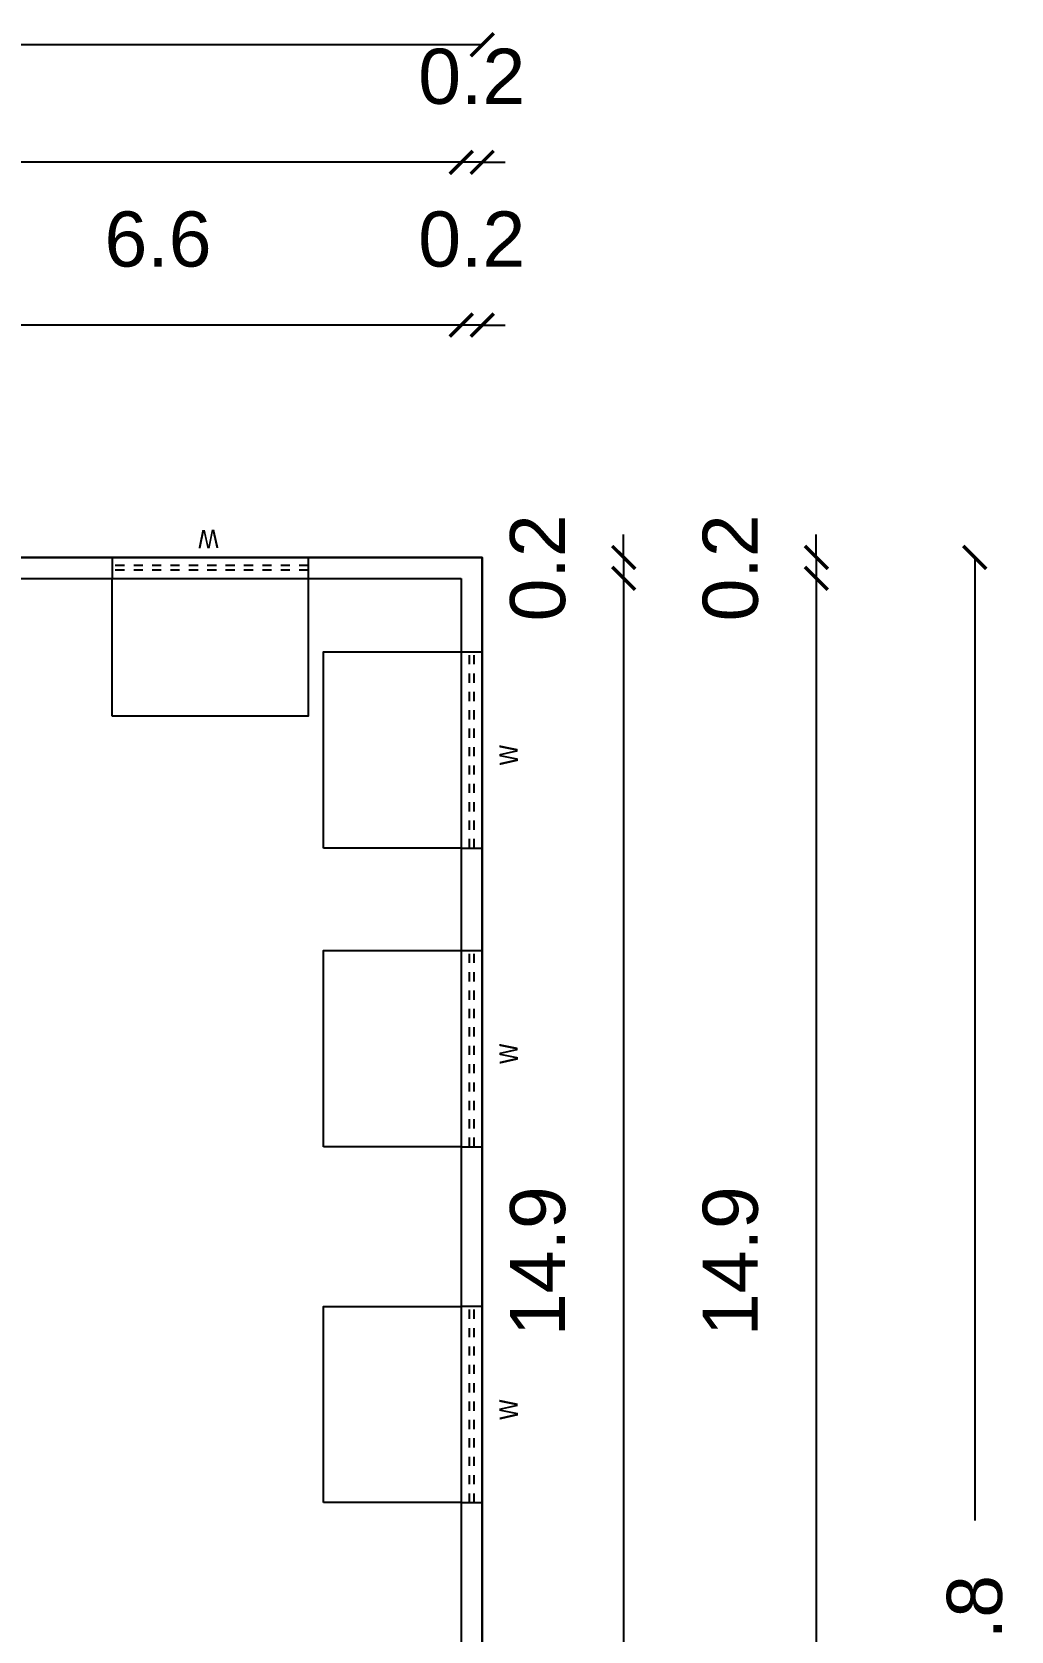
# Model space of a CAD drawing. Header units: metres. Extents: x 21671 to 43338, y -49512 to -25104.
# Drawn here: x 21783.24 to 21793.9, y -25121.41 to -25104.01 of the extents above; entities that cross this region are included whole.
import ezdxf

# ---------------------------------------------------------------- set-up
doc = ezdxf.new("R2010")
doc.units = ezdxf.units.M
doc.linetypes.add('HIDDENX2', pattern=[0.375, 0.25, -0.125])
for name, color, linetype in [('5', 5, 'Continuous'), ('BLK_1_FLR_1_BLT_UP_AREA', 7, 'Continuous'), ('BLK_1_FLR_1_REGULAR_ROOM_1', 34, 'Continuous'), ('BLK_1_FLR_1_ROOF_AREA', 7, 'Continuous')]:
    doc.layers.add(name, color=color, linetype=linetype)
doc.styles.add('SEN', font='tahoma.ttf', dxfattribs={"height": 1})
doc.styles.get("Standard").update_dxf_attribs({"font": 'arial.ttf'})
doc.dimstyles.new('ISO-25', dxfattribs={"dimtxt": 1, "dimasz": 2.5, "dimexe": 1.25, "dimexo": 0.625, "dimtad": 1, "dimdec": 1, "dimzin": 1, "dimdsep": 46, "dimtxsty": 'Standard', "dimcen": 2.5, "dimse1": 1, "dimse2": 1, "dimsd1": 1, "dimsd2": 1, "dimadec": 1, "dimazin": 3, "dimtfac": 1, "dimtdec": 1, "dimtix": 1, "dimtmove": 2, "dimatfit": 3, "dimfxl": 0, "dimarcsym": 0})

# ---------------------------------------------------------------- blocks, each defined once
blk = doc.blocks.new('A$C674B7934')
at = {"layer": '5', "linetype": 'HIDDENX2'}
for p, q in [((3.5, 90), (3.5, 6)), ((5.5, 90), (5.5, 6))]:
    blk.add_line(p, q, dxfattribs=at)
at = {"layer": '5'}
blk.add_lwpolyline([(0, 6), (9, 6), (9, 90), (0, 90)], close=True, dxfattribs=at)
blk = doc.blocks.new('_ArchTick')
at = {"color": 0, "linetype": 'ByBlock', "const_width": 0.15}
blk.add_lwpolyline([(-0.5, -0.5), (0.5, 0.5)], dxfattribs=at)
blk = doc.blocks.new('*D24')
at = {"color": 0, "lineweight": -2}
for p, q in [((21787.915, -25107.202), (21787.665, -25107.202)), ((21788.143, -25107.202), (21787.915, -25107.202)), ((21788.143, -25107.202), (21788.393, -25107.202))]:
    blk.add_line(p, q, dxfattribs=at)
at = {"layer": 'Defpoints', "color": 0}
for p in [(21787.915, -25107.202), (21788.143, -25109.73), (21787.915, -25109.958)]:
    blk.add_point(p, dxfattribs=at)
at = {"color": 0, "lineweight": -2, "xscale": 0.25, "yscale": 0.25, "zscale": 0.25}
blk.add_blockref('_ArchTick', (21787.915, -25107.202), dxfattribs=at)
at = {"color": 0, "lineweight": -2, "xscale": 0.25, "yscale": 0.25, "zscale": 0.25, "rotation": 180}
blk.add_blockref('_ArchTick', (21788.143, -25107.202), dxfattribs=at)
at = {"color": 0, "insert": (21788.029, -25106.27), "char_height": 0.6, "attachment_point": 5}
blk.add_mtext('0.2', dxfattribs=at)
blk = doc.blocks.new('*D25')
at = {"color": 0, "lineweight": -2}
blk.add_line((21787.915, -25107.202), (21781.316, -25107.202), dxfattribs=at)
at = {"layer": 'Defpoints', "color": 0}
for p in [(21781.316, -25107.202), (21781.316, -25109.958), (21787.915, -25109.958)]:
    blk.add_point(p, dxfattribs=at)
at = {"color": 0, "lineweight": -2, "xscale": 0.25, "yscale": 0.25, "zscale": 0.25, "rotation": 180}
blk.add_blockref('_ArchTick', (21781.316, -25107.202), dxfattribs=at)
at = {"color": 0, "lineweight": -2, "xscale": 0.25, "yscale": 0.25, "zscale": 0.25}
blk.add_blockref('_ArchTick', (21787.915, -25107.202), dxfattribs=at)
at = {"color": 0, "insert": (21784.616, -25106.27), "char_height": 0.6, "attachment_point": 5}
blk.add_mtext('6.6', dxfattribs=at)
blk = doc.blocks.new('*D6')
at = {"color": 0, "lineweight": -2}
for p, q in [((21787.915, -25105.431), (21787.665, -25105.431)), ((21788.143, -25105.431), (21787.915, -25105.431)), ((21788.143, -25105.431), (21788.393, -25105.431))]:
    blk.add_line(p, q, dxfattribs=at)
at = {"layer": 'Defpoints', "color": 0}
for p in [(21787.915, -25105.431), (21788.143, -25109.73), (21787.915, -25109.958)]:
    blk.add_point(p, dxfattribs=at)
at = {"color": 0, "lineweight": -2, "xscale": 0.25, "yscale": 0.25, "zscale": 0.25}
blk.add_blockref('_ArchTick', (21787.915, -25105.431), dxfattribs=at)
at = {"color": 0, "lineweight": -2, "xscale": 0.25, "yscale": 0.25, "zscale": 0.25, "rotation": 180}
blk.add_blockref('_ArchTick', (21788.143, -25105.431), dxfattribs=at)
at = {"color": 0, "insert": (21788.029, -25104.499), "char_height": 0.6, "attachment_point": 5}
blk.add_mtext('0.2', dxfattribs=at)
blk = doc.blocks.new('*D7')
at = {"color": 0, "lineweight": -2}
blk.add_line((21787.915, -25105.431), (21771.302, -25105.431), dxfattribs=at)
at = {"layer": 'Defpoints', "color": 0}
for p in [(21771.302, -25105.431), (21771.302, -25109.958), (21787.915, -25109.958)]:
    blk.add_point(p, dxfattribs=at)
at = {"color": 0, "lineweight": -2, "xscale": 0.25, "yscale": 0.25, "zscale": 0.25, "rotation": 180}
blk.add_blockref('_ArchTick', (21771.302, -25105.431), dxfattribs=at)
at = {"color": 0, "lineweight": -2, "xscale": 0.25, "yscale": 0.25, "zscale": 0.25}
blk.add_blockref('_ArchTick', (21787.915, -25105.431), dxfattribs=at)
at = {"color": 0, "insert": (21779.608, -25106.362), "char_height": 0.6, "attachment_point": 5}
blk.add_mtext('16.6', dxfattribs=at)
blk = doc.blocks.new('*D36')
at = {"color": 0, "lineweight": -2}
for p, q in [((21771.073, -25104.151), (21778.29, -25104.151)), ((21788.143, -25104.151), (21780.927, -25104.151))]:
    blk.add_line(p, q, dxfattribs=at)
at = {"layer": 'Defpoints', "color": 0}
for p in [(21771.073, -25104.151), (21771.073, -25109.73), (21788.143, -25109.73)]:
    blk.add_point(p, dxfattribs=at)
at = {"color": 0, "lineweight": -2, "xscale": 0.25, "yscale": 0.25, "zscale": 0.25, "rotation": 180}
blk.add_blockref('_ArchTick', (21771.073, -25104.151), dxfattribs=at)
at = {"color": 0, "lineweight": -2, "xscale": 0.25, "yscale": 0.25, "zscale": 0.25}
blk.add_blockref('_ArchTick', (21788.143, -25104.151), dxfattribs=at)
at = {"color": 0, "insert": (21779.608, -25104.538), "char_height": 0.6, "attachment_point": 5}
blk.add_mtext('17.1', dxfattribs=at)
blk = doc.blocks.new('*D14')
at = {"color": 0, "lineweight": -2}
for p, q in [((21789.681, -25109.73), (21789.681, -25109.48)), ((21789.681, -25109.73), (21789.681, -25109.958)), ((21789.681, -25109.958), (21789.681, -25110.208))]:
    blk.add_line(p, q, dxfattribs=at)
at = {"layer": 'Defpoints', "color": 0}
for p in [(21788.143, -25109.73), (21787.915, -25109.958), (21789.681, -25109.958)]:
    blk.add_point(p, dxfattribs=at)
at = {"color": 0, "lineweight": -2, "xscale": 0.25, "yscale": 0.25, "zscale": 0.25}
for p, rotation in [((21789.681, -25109.73), 270), ((21789.681, -25109.958), 90)]:
    blk.add_blockref('_ArchTick', p, dxfattribs=dict(at, rotation=rotation))
at = {"color": 0, "insert": (21788.749, -25109.844), "char_height": 0.6, "attachment_point": 5, "rotation": 90}
blk.add_mtext('0.2', dxfattribs=at)
blk = doc.blocks.new('*D41')
at = {"color": 0, "lineweight": -2}
blk.add_line((21789.681, -25109.958), (21789.681, -25124.818), dxfattribs=at)
at = {"layer": 'Defpoints', "color": 0}
for p in [(21787.915, -25109.958), (21787.915, -25124.818), (21789.681, -25124.818)]:
    blk.add_point(p, dxfattribs=at)
at = {"color": 0, "lineweight": -2, "xscale": 0.25, "yscale": 0.25, "zscale": 0.25}
for p, rotation in [((21789.681, -25109.958), 90), ((21789.681, -25124.818), 270)]:
    blk.add_blockref('_ArchTick', p, dxfattribs=dict(at, rotation=rotation))
at = {"color": 0, "insert": (21788.749, -25117.388), "char_height": 0.6, "attachment_point": 5, "rotation": 90}
blk.add_mtext('14.9', dxfattribs=at)
blk = doc.blocks.new('*D15')
at = {"color": 0, "lineweight": -2}
for p, q in [((21791.777, -25109.73), (21791.777, -25109.48)), ((21791.777, -25109.73), (21791.777, -25109.958)), ((21791.777, -25109.958), (21791.777, -25110.208))]:
    blk.add_line(p, q, dxfattribs=at)
at = {"layer": 'Defpoints', "color": 0}
for p in [(21788.143, -25109.73), (21787.915, -25109.958), (21791.777, -25109.958)]:
    blk.add_point(p, dxfattribs=at)
at = {"color": 0, "lineweight": -2, "xscale": 0.25, "yscale": 0.25, "zscale": 0.25}
for p, rotation in [((21791.777, -25109.73), 270), ((21791.777, -25109.958), 90)]:
    blk.add_blockref('_ArchTick', p, dxfattribs=dict(at, rotation=rotation))
at = {"color": 0, "insert": (21790.845, -25109.844), "char_height": 0.6, "attachment_point": 5, "rotation": 90}
blk.add_mtext('0.2', dxfattribs=at)
blk = doc.blocks.new('*D16')
at = {"color": 0, "lineweight": -2}
blk.add_line((21791.777, -25109.958), (21791.777, -25124.818), dxfattribs=at)
at = {"layer": 'Defpoints', "color": 0}
for p in [(21787.915, -25109.958), (21787.915, -25124.818), (21791.777, -25124.818)]:
    blk.add_point(p, dxfattribs=at)
at = {"color": 0, "lineweight": -2, "xscale": 0.25, "yscale": 0.25, "zscale": 0.25}
for p, rotation in [((21791.777, -25109.958), 90), ((21791.777, -25124.818), 270)]:
    blk.add_blockref('_ArchTick', p, dxfattribs=dict(at, rotation=rotation))
at = {"color": 0, "insert": (21790.845, -25117.388), "char_height": 0.6, "attachment_point": 5, "rotation": 90}
blk.add_mtext('14.9', dxfattribs=at)
blk = doc.blocks.new('*D49')
at = {"color": 0, "lineweight": -2}
for p, q in [((21793.501, -25109.73), (21793.501, -25120.208)), ((21793.501, -25133.506), (21793.501, -25123.028))]:
    blk.add_line(p, q, dxfattribs=at)
at = {"layer": 'Defpoints', "color": 0}
for p in [(21788.143, -25109.73), (21788.143, -25133.506), (21793.501, -25133.506)]:
    blk.add_point(p, dxfattribs=at)
at = {"color": 0, "lineweight": -2, "xscale": 0.25, "yscale": 0.25, "zscale": 0.25}
for p, rotation in [((21793.501, -25109.73), 90), ((21793.501, -25133.506), 270)]:
    blk.add_blockref('_ArchTick', p, dxfattribs=dict(at, rotation=rotation))
at = {"color": 0, "insert": (21793.501, -25121.618), "char_height": 0.6, "attachment_point": 5, "rotation": 90}
blk.add_mtext('23.8', dxfattribs=at)

msp = doc.modelspace()

# ---------------------------------------------------------------- linework, layer by layer
at = {"color": 0}
for p, q in [((21781.316, -25109.958), (21787.915, -25109.958)), ((21787.915, -25109.958), (21787.915, -25124.818))]:
    msp.add_line(p, q, dxfattribs=at)
msp.add_lwpolyline([(21788.143, -25133.506), (21771.073, -25133.506), (21771.073, -25109.73), (21788.143, -25109.73)], close=True, dxfattribs=at)
at = {"color": 103}
for points in [[(21784.117, -25111.458), (21784.117, -25109.958), (21786.251, -25109.958), (21786.251, -25111.458), (21784.117, -25111.458)], [(21786.415, -25112.893), (21786.415, -25110.759), (21787.915, -25110.759), (21787.915, -25112.893), (21786.415, -25112.893)], [(21786.415, -25116.143), (21786.415, -25114.009), (21787.915, -25114.009), (21787.915, -25116.143), (21786.415, -25116.143)], [(21786.415, -25120.015), (21786.415, -25117.882), (21787.915, -25117.882), (21787.915, -25120.015), (21786.415, -25120.015)]]:
    msp.add_lwpolyline(points, dxfattribs=at)
at = {"layer": 'BLK_1_FLR_1_BLT_UP_AREA', "color": 13}
msp.add_lwpolyline([(21788.143, -25109.73), (21771.073, -25109.73), (21771.073, -25133.506), (21788.143, -25133.506)], close=True, dxfattribs=at)
at = {"layer": 'BLK_1_FLR_1_REGULAR_ROOM_1', "color": 2}
msp.add_lwpolyline([(21787.915, -25109.958), (21787.915, -25124.818), (21785.173, -25124.818), (21781.056, -25124.818), (21781.056, -25126.533), (21781.285, -25126.533), (21781.285, -25125.047), (21785.171, -25125.047), (21785.171, -25129.848), (21787.915, -25129.848), (21787.915, -25133.277), (21781.285, -25133.277), (21781.285, -25128.362), (21781.056, -25128.362), (21781.056, -25133.277), (21771.302, -25133.277), (21771.302, -25109.958), (21773.664, -25109.958), (21773.664, -25116.512), (21773.893, -25116.512), (21773.893, -25113.997), (21781.316, -25113.997), (21781.316, -25109.958)], close=True, dxfattribs=at)
at = {"layer": 'BLK_1_FLR_1_ROOF_AREA', "color": 54}
msp.add_lwpolyline([(21788.143, -25109.73), (21771.073, -25109.73), (21771.073, -25133.506), (21788.143, -25133.506)], close=True, dxfattribs=at)

# ---------------------------------------------------------------- block references
at = {"color": 0, "xscale": 0.0254017857142961, "yscale": 0.0254017857142961, "zscale": 0.0254017857142961}
for p, rotation in [((21783.965, -25109.73), 270), ((21788.143, -25110.607), 180), ((21788.143, -25113.857), 180), ((21788.143, -25117.729), 180)]:
    msp.add_blockref('A$C674B7934', p, dxfattribs=dict(at, rotation=rotation))

# ---------------------------------------------------------------- texts
at = {"color": 0, "char_height": 0.2, "width": 26.3481, "attachment_point": 5, "style": 'SEN'}
for insert, rotation in [((21785.164, -25109.53), 180.6255), ((21788.43, -25111.881), 90.6255), ((21788.43, -25115.131), 90.6255), ((21788.43, -25119.003), 90.6255)]:
    msp.add_mtext('W', dxfattribs=dict(at, insert=insert, rotation=rotation))

# ---------------------------------------------------------------- dimensions: what is measured, and where the dimension line sits
at = {"color": 0}
for base, p1, p2, angle, picture, middle in [((21771.073, -25104.151), (21788.143, -25109.73), (21771.073, -25109.73), 180, '*D36', (21779.608, -25104.538)), ((21771.302, -25105.431), (21787.915, -25109.958), (21771.302, -25109.958), 180, '*D7', (21779.608, -25106.362)), ((21793.501, -25133.506), (21788.143, -25109.73), (21788.143, -25133.506), 270, '*D49', (21793.501, -25121.618))]:
    dim = msp.add_linear_dim(base=base, p1=p1, p2=p2, angle=angle, dimstyle='ISO-25', override={"dimtxt": 0.6, "dimasz": 0.25, "dimblk1": 'ArchTick', "dimblk2": 'ArchTick', "dimsah": 1, "dimsd1": 0, "dimsd2": 0}, dxfattribs=at)
    dim.commit()
    dim.dimension.update_dxf_attribs({"geometry": picture, "text_midpoint": middle, "dimtype": 160})
for base, p1, p2, angle, picture, middle in [((21787.915, -25105.431), (21788.143, -25109.73), (21787.915, -25109.958), 180, '*D6', (21788.029, -25104.499)), ((21781.316, -25107.202), (21787.915, -25109.958), (21781.316, -25109.958), 180, '*D25', (21784.616, -25106.27)), ((21787.915, -25107.202), (21788.143, -25109.73), (21787.915, -25109.958), 180, '*D24', (21788.029, -25106.27)), ((21789.681, -25109.958), (21788.143, -25109.73), (21787.915, -25109.958), 270, '*D14', (21788.749, -25109.844)), ((21791.777, -25109.958), (21788.143, -25109.73), (21787.915, -25109.958), 270, '*D15', (21790.845, -25109.844)), ((21789.681, -25124.818), (21787.915, -25109.958), (21787.915, -25124.818), 270, '*D41', (21788.749, -25117.388)), ((21791.777, -25124.818), (21787.915, -25109.958), (21787.915, -25124.818), 270, '*D16', (21790.845, -25117.388))]:
    dim = msp.add_linear_dim(base=base, p1=p1, p2=p2, angle=angle, dimstyle='ISO-25', override={"dimtxt": 0.6, "dimasz": 0.25, "dimblk1": 'ArchTick', "dimblk2": 'ArchTick', "dimsah": 1, "dimsd1": 0, "dimsd2": 0}, dxfattribs=at)
    dim.commit()
    dim.dimension.update_dxf_attribs({"geometry": picture, "text_midpoint": middle})

doc.saveas('drawing.dxf')
